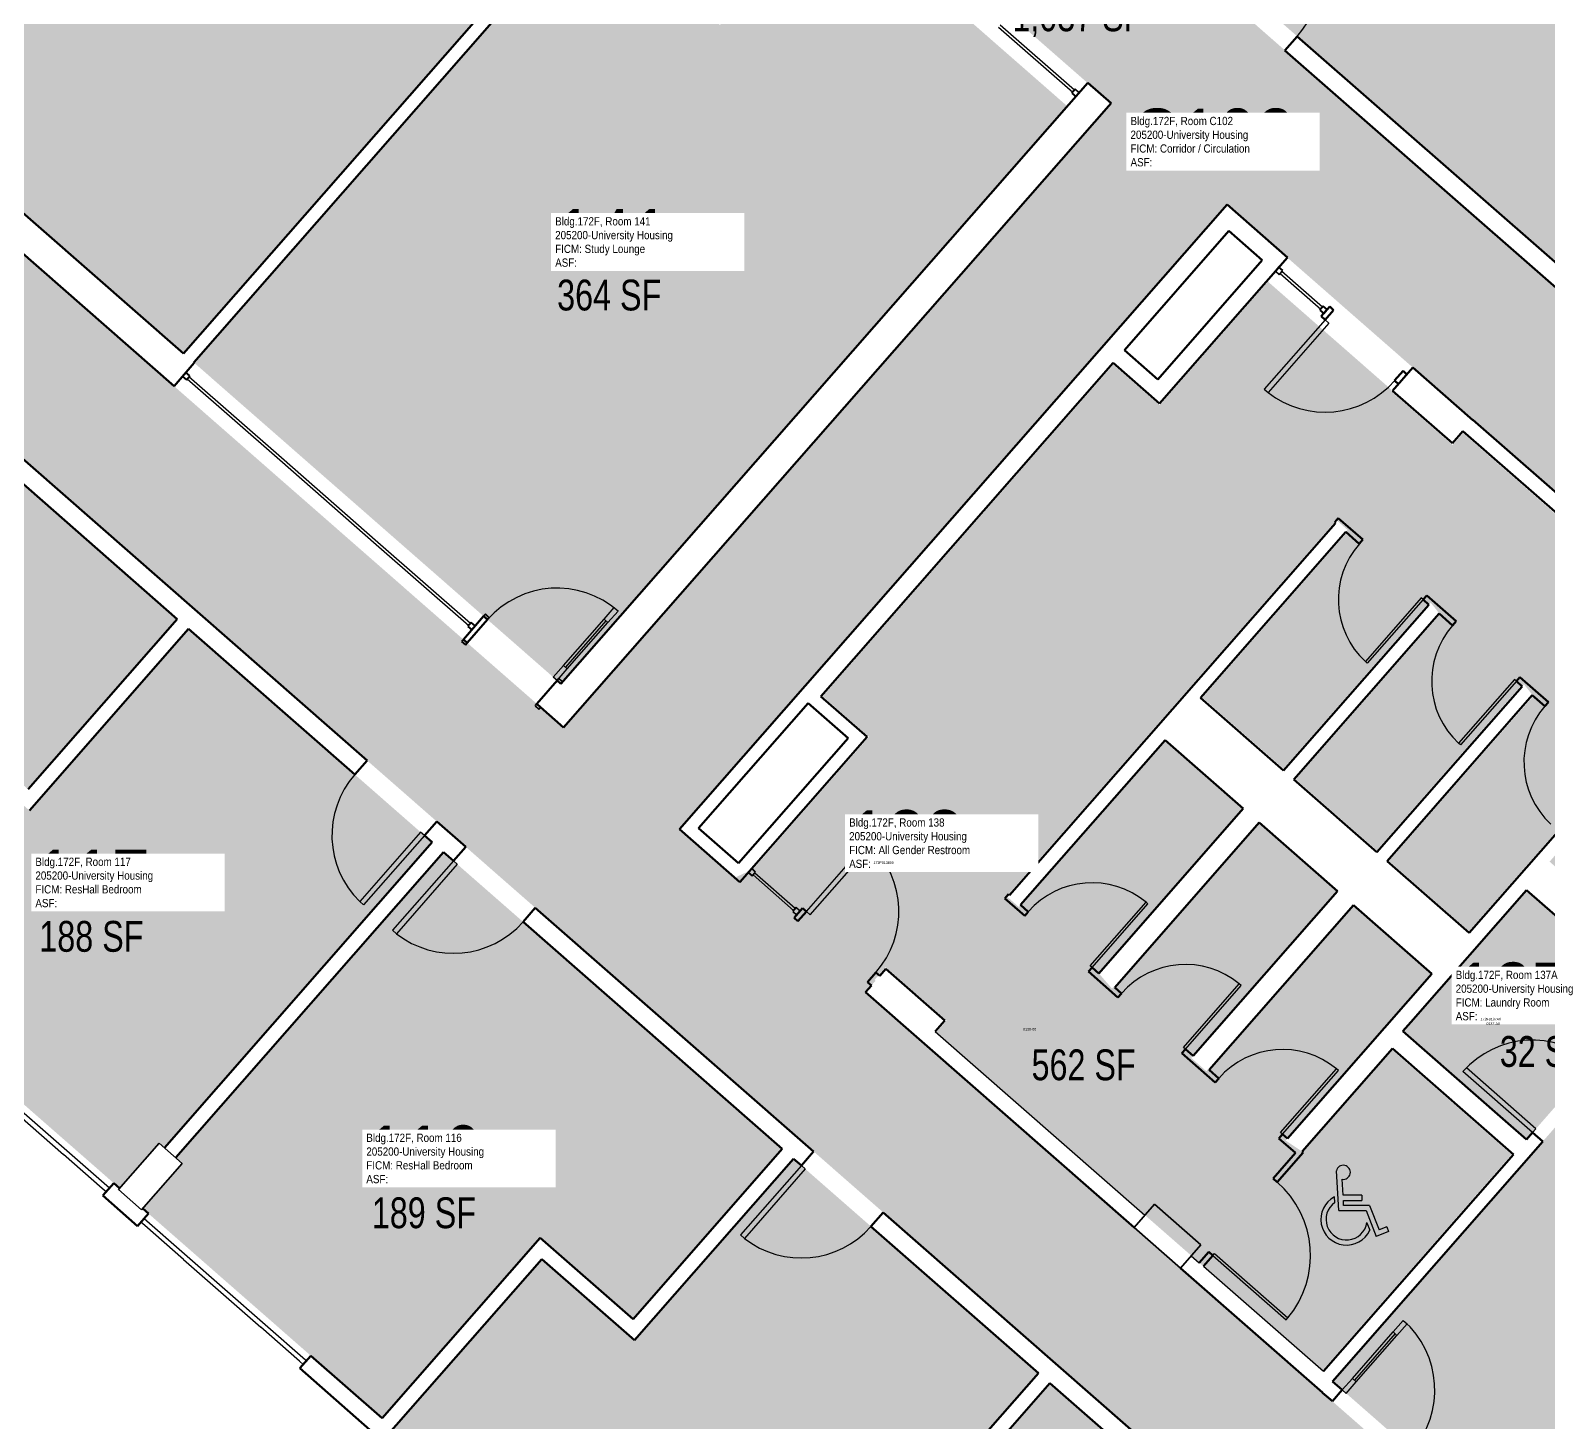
# Model space of a CAD drawing. Header units: inches. Extents: x 69234257 to 69236626, y 27656183 to 27658523.
# Drawn here: x 69234578 to 69235169, y 27657457 to 27657999 of the extents above; entities that cross this region are included whole.
import ezdxf
from ezdxf.enums import TextEntityAlignment as Align

# ---------------------------------------------------------------- set-up
doc = ezdxf.new("R2010")
doc.units = ezdxf.units.IN
doc.header["$LTSCALE"] = 100
doc.header["$MEASUREMENT"] = 0
doc.layers.get('0').update_dxf_attribs({"linetype": 'CONTINUOUS'})
for name, color, linetype in [('A-COLS', 5, 'CONTINUOUS'), ('A-DOOR', 2, 'CONTINUOUS'), ('A-GLAZ', 1, 'CONTINUOUS'), ('A-IDEN-ICON', 4, 'CONTINUOUS'), ('A-IDEN-RNUM', 7, 'CONTINUOUS'), ('A-IDEN-SNUM', 4, 'CONTINUOUS'), ('A-IDEN-VNUM', 4, 'CONTINUOUS'), ('A-WALL', 5, 'CONTINUOUS'), ('AREA-TEXT', 3, 'CONTINUOUS'), ('Rooms-Category-Color', 7, 'CONTINUOUS'), ('Rooms-College-Color', 7, 'CONTINUOUS'), ('Rooms-Department-Color', 7, 'CONTINUOUS'), ('Rooms-Division-Color', 7, 'CONTINUOUS'), ('Rooms-Information', 7, 'CONTINUOUS')]:
    doc.layers.add(name, color=color, linetype=linetype)
doc.styles.add('CP_AREA', font='arial.ttf', dxfattribs={"height": 15})
doc.styles.add('CP_ROOMSNUMBER', font='arial.ttf', dxfattribs={"height": 1})
doc.styles.add('CP_ROOMVNUMBER', font='arial.ttf', dxfattribs={"width": 0.85, "height": 0.075})

# ---------------------------------------------------------------- blocks, each defined once
blk = doc.blocks.new('CPHC')
for p, q in [((5.49, 8), (5.01, 15.77)), ((6.31, 11), (6.12, 14.1)), ((4.7, 9.57), (4.63, 10.7)), ((10, 11), (6.31, 11)), ((6.37, 10), (10, 10)), ((6.43, 9), (6.37, 10)), ((11.48, 9), (6.43, 9)), ((10, 11), (10, 10)), ((11.48, 9), (13.31, 4.28)), ((5.49, 8), (10.79, 8)), ((10.79, 8), (12.74, 2.99)), ((10.95, 5.66), (11.53, 4.17)), ((15.18, 3.93), (12.74, 2.99)), ((14.82, 4.87), (13.31, 4.28)), ((14.82, 4.87), (15.18, 3.93))]:
    blk.add_line(p, q)
for centre, radius, start, end in [((6.35, 15.46), 1.38, 260.2584, 166.6451), ((7, 6.3), 5, 118.3454, 334.8586), ((7, 6.3), 4, 125.1719, 350.8537)]:
    blk.add_arc(centre, radius, start, end)

msp = doc.modelspace()

# ---------------------------------------------------------------- hatches: boundary and pattern name
at = {"layer": 'Rooms-Category-Color', "true_color": 0x728ef3}
for points in [[(69234415.32, 27658063.14), (69234474.97, 27658010.88), (69234477.25, 27658013.54), (69234479.16, 27658011.86), (69234637.45, 27657873.19), (69234638.09, 27657873.92), (69234638.89, 27657874.84), (69234793.21, 27658051), (69234793.21, 27658051), (69234834.48, 27658098.1), (69234676.18, 27658236.77), (69234674.3, 27658238.42), (69234676.61, 27658241.05), (69234616.96, 27658293.31)], [(69235255.26, 27658076.38), (69235162.27, 27658157.84), (69235146.86, 27658140.26), (69235144.61, 27658142.24), (69235040.41, 27658023.3), (69235172.04, 27657907.98), (69235229.68, 27657973.77), (69235193.29, 27658005.64)], [(69234784.26, 27657744.59), (69234981.29, 27657969.5), (69234889.15, 27658050.22), (69234846.15, 27658001.13), (69234795.43, 27658045.56), (69234641.65, 27657870.03), (69234641.4, 27657869.73)], [(69234479.26, 27657664.97), (69234540.79, 27657735.21), (69234576.9, 27657703.58), (69234634.95, 27657769.85), (69234503.13, 27657885.33), (69234398.95, 27657766.41), (69234401.49, 27657764.18), (69234386.09, 27657746.6)], [(69234541.34, 27657726.92), (69234483.68, 27657661.1), (69234612.5, 27657548.26), (69234627.9, 27657565.84), (69234629.97, 27657564.03), (69234734.15, 27657682.95), (69234639.37, 27657765.98), (69234577.45, 27657695.29)], [(69234714.7, 27657458.72), (69234776.23, 27657528.96), (69234812.33, 27657497.33), (69234870.39, 27657563.6), (69234738.57, 27657679.08), (69234634.39, 27657560.16), (69234636.93, 27657557.93), (69234621.52, 27657540.35)], [(69235160.01, 27657567.24), (69235208.11, 27657622.16), (69235159.96, 27657664.34), (69235111.85, 27657609.42)], [(69235084.48, 27657473.06), (69235172.71, 27657395.77), (69235190.51, 27657416.08), (69235190.88, 27657416.43), (69235192.32, 27657418.07), (69235321.83, 27657565.82), (69235233.52, 27657643.19), (69235212.02, 27657618.65), (69235164, 27657563.83)], [(69234719.16, 27657454.9), (69234716.98, 27657452.41), (69234705.28, 27657439.06), (69234702.55, 27657441.44), (69234688.72, 27657425.65), (69234691.44, 27657423.26), (69234687.49, 27657418.75), (69234818.37, 27657304.09), (69234849.59, 27657339.72), (69234847.52, 27657341.54), (69234863.33, 27657359.59), (69234865.87, 27657357.37), (69234970.06, 27657476.29), (69234874.81, 27657559.73), (69234812.88, 27657489.04), (69234776.78, 27657520.67)], [(69234974.48, 27657472.42), (69234870.29, 27657353.49), (69234872.36, 27657351.68), (69234856.96, 27657334.1), (69234968.19, 27657236.66), (69235087.78, 27657373.17)]]:
    msp.add_hatch(color=171, dxfattribs=at).paths.add_polyline_path(points)
at = {"layer": 'Rooms-Category-Color', "true_color": 0xadadad}
for points in [[(69235467.47, 27657559.71), (69235507.04, 27657604.87), (69235502.7, 27657608.68), (69235386.58, 27657710.4), (69235268.86, 27657813.53), (69235169.48, 27657900.59), (69235033.42, 27658019.78), (69234801.43, 27658223.01), (69234800.63, 27658223.71), (69234798.18, 27658225.85), (69234752.19, 27658266.14), (69234752.19, 27658266.14), (69234744.7, 27658272.7), (69234723.75, 27658291.06), (69234723.32, 27658290.58), (69234684.09, 27658245.8), (69234846.33, 27658103.67), (69234798.89, 27658049.51), (69234845.66, 27658008.54), (69234893.11, 27658062.7), (69234989.2, 27657978.53), (69234989.28, 27657978.62), (69234998.31, 27657970.72), (69234994.27, 27657966.11), (69234789.33, 27657732.17), (69234785.29, 27657727.56), (69234776.27, 27657735.47), (69234776.35, 27657735.56), (69234636.05, 27657858.47), (69234633.7, 27657860.53), (69234633.7, 27657860.53), (69234631.52, 27657862.44), (69234471.25, 27658002.84), (69234431.63, 27657957.61), (69234458.36, 27657934.2), (69234458.36, 27657934.19), (69234505.7, 27657892.72), (69234641.94, 27657773.37), (69234741.14, 27657686.47), (69234877.38, 27657567.12), (69234977.04, 27657479.81), (69235094.76, 27657376.68), (69235214.7, 27657271.62), (69235240.22, 27657300.75), (69235254.11, 27657316.61), (69235246.55, 27657323.24), (69235202.22, 27657362.07), (69235202.18, 27657362.11), (69235200.21, 27657363.85), (69235170.81, 27657389.63), (69235168.84, 27657391.36), (69235168.79, 27657391.4), (69235080.66, 27657468.6), (69235078.64, 27657470.37), (69235078.66, 27657470.4), (69234925.71, 27657604.47), (69234925.71, 27657604.47), (69234902.77, 27657624.57), (69234906.72, 27657629.07), (69234902, 27657633.21), (69234862.54, 27657667.77), (69234857.82, 27657671.91), (69234851.92, 27657669.15), (69234830.43, 27657688), (69234878.19, 27657742.52), (69234879.92, 27657744.5), (69234993.7, 27657874.38), (69234995.89, 27657876.87), (69235043.45, 27657931.17), (69235064.44, 27657912.78), (69235067.65, 27657909.9), (69235071.62, 27657906.43), (69235115.37, 27657868.1), (69235139.11, 27657847.3), (69235139.14, 27657847.34), (69235292.87, 27657712.67), (69235293.78, 27657711.88), (69235459.68, 27657566.53)], [(69235121.64, 27657775.76), (69235122.02, 27657775.43), (69235122.72, 27657776.23), (69235126.34, 27657771.65), (69235070.12, 27657707.47), (69235101.71, 27657679.8), (69235157.93, 27657743.97), (69235158.31, 27657743.64), (69235159.01, 27657744.44), (69235162.63, 27657739.85), (69235106.41, 27657675.68), (69235137.63, 27657648.33), (69235193.85, 27657712.5), (69235198.17, 27657708.72), (69235168.97, 27657675.39), (69235217.13, 27657633.2), (69235285.2, 27657710.91), (69235234.27, 27657755.53), (69235230.57, 27657751.31), (69235212.52, 27657767.13), (69235216.22, 27657771.35), (69235135.32, 27657842.22), (69235131.24, 27657837.57), (69235107.18, 27657858.66), (69235107.51, 27657859.03), (69235059.37, 27657901.21), (69235017.23, 27657853.11), (69234999.2, 27657868.89), (69234886.08, 27657739.77), (69234904.11, 27657723.98), (69234858.2, 27657671.58), (69234906.34, 27657629.4), (69234910.64, 27657634.31), (69234934.32, 27657613.55), (69234930.29, 27657608.94), (69235080.55, 27657477.3), (69235154.19, 27657561.36), (69235107.55, 27657602.23), (69235072.75, 27657562.51), (69235066.22, 27657566.82), (69235066.92, 27657567.61), (69235096.77, 27657601.7), (69235123.13, 27657631.78), (69235092.67, 27657658.47), (69235036.45, 27657594.3), (69235036.08, 27657594.63), (69235035.38, 27657593.83), (69235029.55, 27657598.94), (69235086.46, 27657663.91), (69235056, 27657690.6), (69234999.78, 27657626.43), (69234999.41, 27657626.76), (69234998.71, 27657625.96), (69234993.58, 27657631.86), (69235049.79, 27657696.03), (69235019.33, 27657722.72), (69234962.41, 27657657.75), (69234957.72, 27657661.87), (69234982.14, 27657689.74), (69235061.63, 27657780.48), (69235061.62, 27657780.48), (69235086.04, 27657808.36), (69235090.37, 27657804.57), (69235089.67, 27657803.77), (69235090.04, 27657803.44), (69235033.83, 27657739.27), (69235065.42, 27657711.59)]]:
    msp.add_hatch(color=253, dxfattribs=at).paths.add_polyline_path(points)
at = {"layer": 'Rooms-College-Color', "true_color": 0xadadad}
for points in [[(69234415.32, 27658063.14), (69234474.97, 27658010.88), (69234477.25, 27658013.54), (69234479.16, 27658011.86), (69234637.45, 27657873.19), (69234638.09, 27657873.92), (69234638.89, 27657874.84), (69234793.21, 27658051), (69234793.21, 27658051), (69234834.48, 27658098.1), (69234676.18, 27658236.77), (69234674.3, 27658238.42), (69234676.61, 27658241.05), (69234616.96, 27658293.31)], [(69235467.47, 27657559.71), (69235507.04, 27657604.87), (69235502.7, 27657608.68), (69235386.58, 27657710.4), (69235268.86, 27657813.53), (69235169.48, 27657900.59), (69235033.42, 27658019.78), (69234801.43, 27658223.01), (69234800.63, 27658223.71), (69234798.18, 27658225.85), (69234752.19, 27658266.14), (69234752.19, 27658266.14), (69234744.7, 27658272.7), (69234723.75, 27658291.06), (69234723.32, 27658290.58), (69234684.09, 27658245.8), (69234846.33, 27658103.67), (69234798.89, 27658049.51), (69234845.66, 27658008.54), (69234893.11, 27658062.7), (69234989.2, 27657978.53), (69234989.28, 27657978.62), (69234998.31, 27657970.72), (69234994.27, 27657966.11), (69234789.33, 27657732.17), (69234785.29, 27657727.56), (69234776.27, 27657735.47), (69234776.35, 27657735.56), (69234636.05, 27657858.47), (69234633.7, 27657860.53), (69234633.7, 27657860.53), (69234631.52, 27657862.44), (69234471.25, 27658002.84), (69234431.63, 27657957.61), (69234458.36, 27657934.2), (69234458.36, 27657934.19), (69234505.7, 27657892.72), (69234641.94, 27657773.37), (69234741.14, 27657686.47), (69234877.38, 27657567.12), (69234977.04, 27657479.81), (69235094.76, 27657376.68), (69235214.7, 27657271.62), (69235240.22, 27657300.75), (69235254.11, 27657316.61), (69235246.55, 27657323.24), (69235202.22, 27657362.07), (69235202.18, 27657362.11), (69235200.21, 27657363.85), (69235170.81, 27657389.63), (69235168.84, 27657391.36), (69235168.79, 27657391.4), (69235080.66, 27657468.6), (69235078.64, 27657470.37), (69235078.66, 27657470.4), (69234925.71, 27657604.47), (69234925.71, 27657604.47), (69234902.77, 27657624.57), (69234906.72, 27657629.07), (69234902, 27657633.21), (69234862.54, 27657667.77), (69234857.82, 27657671.91), (69234851.92, 27657669.15), (69234830.43, 27657688), (69234878.19, 27657742.52), (69234879.92, 27657744.5), (69234993.7, 27657874.38), (69234995.89, 27657876.87), (69235043.45, 27657931.17), (69235064.44, 27657912.78), (69235067.65, 27657909.9), (69235071.62, 27657906.43), (69235115.37, 27657868.1), (69235139.11, 27657847.3), (69235139.14, 27657847.34), (69235292.87, 27657712.67), (69235293.78, 27657711.88), (69235459.68, 27657566.53)], [(69235255.26, 27658076.38), (69235162.27, 27658157.84), (69235146.86, 27658140.26), (69235144.61, 27658142.24), (69235040.41, 27658023.3), (69235172.04, 27657907.98), (69235229.68, 27657973.77), (69235193.29, 27658005.64)], [(69234784.26, 27657744.59), (69234981.29, 27657969.5), (69234889.15, 27658050.22), (69234846.15, 27658001.13), (69234795.43, 27658045.56), (69234641.65, 27657870.03), (69234641.4, 27657869.73)], [(69235121.64, 27657775.76), (69235122.02, 27657775.43), (69235122.72, 27657776.23), (69235126.34, 27657771.65), (69235070.12, 27657707.47), (69235101.71, 27657679.8), (69235157.93, 27657743.97), (69235158.31, 27657743.64), (69235159.01, 27657744.44), (69235162.63, 27657739.85), (69235106.41, 27657675.68), (69235137.63, 27657648.33), (69235193.85, 27657712.5), (69235198.17, 27657708.72), (69235168.97, 27657675.39), (69235217.13, 27657633.2), (69235285.2, 27657710.91), (69235234.27, 27657755.53), (69235230.57, 27657751.31), (69235212.52, 27657767.13), (69235216.22, 27657771.35), (69235135.32, 27657842.22), (69235131.24, 27657837.57), (69235107.18, 27657858.66), (69235107.51, 27657859.03), (69235059.37, 27657901.21), (69235017.23, 27657853.11), (69234999.2, 27657868.89), (69234886.08, 27657739.77), (69234904.11, 27657723.98), (69234858.2, 27657671.58), (69234906.34, 27657629.4), (69234910.64, 27657634.31), (69234934.32, 27657613.55), (69234930.29, 27657608.94), (69235080.55, 27657477.3), (69235154.19, 27657561.36), (69235107.55, 27657602.23), (69235072.75, 27657562.51), (69235066.22, 27657566.82), (69235066.92, 27657567.61), (69235096.77, 27657601.7), (69235123.13, 27657631.78), (69235092.67, 27657658.47), (69235036.45, 27657594.3), (69235036.08, 27657594.63), (69235035.38, 27657593.83), (69235029.55, 27657598.94), (69235086.46, 27657663.91), (69235056, 27657690.6), (69234999.78, 27657626.43), (69234999.41, 27657626.76), (69234998.71, 27657625.96), (69234993.58, 27657631.86), (69235049.79, 27657696.03), (69235019.33, 27657722.72), (69234962.41, 27657657.75), (69234957.72, 27657661.87), (69234982.14, 27657689.74), (69235061.63, 27657780.48), (69235061.62, 27657780.48), (69235086.04, 27657808.36), (69235090.37, 27657804.57), (69235089.67, 27657803.77), (69235090.04, 27657803.44), (69235033.83, 27657739.27), (69235065.42, 27657711.59)], [(69234479.26, 27657664.97), (69234540.79, 27657735.21), (69234576.9, 27657703.58), (69234634.95, 27657769.85), (69234503.13, 27657885.33), (69234398.95, 27657766.41), (69234401.49, 27657764.18), (69234386.09, 27657746.6)], [(69234541.34, 27657726.92), (69234483.68, 27657661.1), (69234612.5, 27657548.26), (69234627.9, 27657565.84), (69234629.97, 27657564.03), (69234734.15, 27657682.95), (69234639.37, 27657765.98), (69234577.45, 27657695.29)], [(69234714.7, 27657458.72), (69234776.23, 27657528.96), (69234812.33, 27657497.33), (69234870.39, 27657563.6), (69234738.57, 27657679.08), (69234634.39, 27657560.16), (69234636.93, 27657557.93), (69234621.52, 27657540.35)], [(69235160.01, 27657567.24), (69235208.11, 27657622.16), (69235159.96, 27657664.34), (69235111.85, 27657609.42)], [(69235084.48, 27657473.06), (69235172.71, 27657395.77), (69235190.51, 27657416.08), (69235190.88, 27657416.43), (69235192.32, 27657418.07), (69235321.83, 27657565.82), (69235233.52, 27657643.19), (69235212.02, 27657618.65), (69235164, 27657563.83)], [(69234719.16, 27657454.9), (69234716.98, 27657452.41), (69234705.28, 27657439.06), (69234702.55, 27657441.44), (69234688.72, 27657425.65), (69234691.44, 27657423.26), (69234687.49, 27657418.75), (69234818.37, 27657304.09), (69234849.59, 27657339.72), (69234847.52, 27657341.54), (69234863.33, 27657359.59), (69234865.87, 27657357.37), (69234970.06, 27657476.29), (69234874.81, 27657559.73), (69234812.88, 27657489.04), (69234776.78, 27657520.67)], [(69234974.48, 27657472.42), (69234870.29, 27657353.49), (69234872.36, 27657351.68), (69234856.96, 27657334.1), (69234968.19, 27657236.66), (69235087.78, 27657373.17)]]:
    msp.add_hatch(color=253, dxfattribs=at).paths.add_polyline_path(points)
at = {"layer": 'Rooms-Department-Color', "true_color": 0x604aed}
for points in [[(69234415.32, 27658063.14), (69234474.97, 27658010.88), (69234477.25, 27658013.54), (69234479.16, 27658011.86), (69234637.45, 27657873.19), (69234638.09, 27657873.92), (69234638.89, 27657874.84), (69234793.21, 27658051), (69234793.21, 27658051), (69234834.48, 27658098.1), (69234676.18, 27658236.77), (69234674.3, 27658238.42), (69234676.61, 27658241.05), (69234616.96, 27658293.31)], [(69235255.26, 27658076.38), (69235162.27, 27658157.84), (69235146.86, 27658140.26), (69235144.61, 27658142.24), (69235040.41, 27658023.3), (69235172.04, 27657907.98), (69235229.68, 27657973.77), (69235193.29, 27658005.64)], [(69234784.26, 27657744.59), (69234981.29, 27657969.5), (69234889.15, 27658050.22), (69234846.15, 27658001.13), (69234795.43, 27658045.56), (69234641.65, 27657870.03), (69234641.4, 27657869.73)], [(69234479.26, 27657664.97), (69234540.79, 27657735.21), (69234576.9, 27657703.58), (69234634.95, 27657769.85), (69234503.13, 27657885.33), (69234398.95, 27657766.41), (69234401.49, 27657764.18), (69234386.09, 27657746.6)], [(69234541.34, 27657726.92), (69234483.68, 27657661.1), (69234612.5, 27657548.26), (69234627.9, 27657565.84), (69234629.97, 27657564.03), (69234734.15, 27657682.95), (69234639.37, 27657765.98), (69234577.45, 27657695.29)], [(69234714.7, 27657458.72), (69234776.23, 27657528.96), (69234812.33, 27657497.33), (69234870.39, 27657563.6), (69234738.57, 27657679.08), (69234634.39, 27657560.16), (69234636.93, 27657557.93), (69234621.52, 27657540.35)], [(69235160.01, 27657567.24), (69235208.11, 27657622.16), (69235159.96, 27657664.34), (69235111.85, 27657609.42)], [(69235084.48, 27657473.06), (69235172.71, 27657395.77), (69235190.51, 27657416.08), (69235190.88, 27657416.43), (69235192.32, 27657418.07), (69235321.83, 27657565.82), (69235233.52, 27657643.19), (69235212.02, 27657618.65), (69235164, 27657563.83)], [(69234719.16, 27657454.9), (69234716.98, 27657452.41), (69234705.28, 27657439.06), (69234702.55, 27657441.44), (69234688.72, 27657425.65), (69234691.44, 27657423.26), (69234687.49, 27657418.75), (69234818.37, 27657304.09), (69234849.59, 27657339.72), (69234847.52, 27657341.54), (69234863.33, 27657359.59), (69234865.87, 27657357.37), (69234970.06, 27657476.29), (69234874.81, 27657559.73), (69234812.88, 27657489.04), (69234776.78, 27657520.67)], [(69234974.48, 27657472.42), (69234870.29, 27657353.49), (69234872.36, 27657351.68), (69234856.96, 27657334.1), (69234968.19, 27657236.66), (69235087.78, 27657373.17)]]:
    msp.add_hatch(color=173, dxfattribs=at).paths.add_polyline_path(points)
at = {"layer": 'Rooms-Department-Color', "true_color": 0xacacac}
for points in [[(69235467.47, 27657559.71), (69235507.04, 27657604.87), (69235502.7, 27657608.68), (69235386.58, 27657710.4), (69235268.86, 27657813.53), (69235169.48, 27657900.59), (69235033.42, 27658019.78), (69234801.43, 27658223.01), (69234800.63, 27658223.71), (69234798.18, 27658225.85), (69234752.19, 27658266.14), (69234752.19, 27658266.14), (69234744.7, 27658272.7), (69234723.75, 27658291.06), (69234723.32, 27658290.58), (69234684.09, 27658245.8), (69234846.33, 27658103.67), (69234798.89, 27658049.51), (69234845.66, 27658008.54), (69234893.11, 27658062.7), (69234989.2, 27657978.53), (69234989.28, 27657978.62), (69234998.31, 27657970.72), (69234994.27, 27657966.11), (69234789.33, 27657732.17), (69234785.29, 27657727.56), (69234776.27, 27657735.47), (69234776.35, 27657735.56), (69234636.05, 27657858.47), (69234633.7, 27657860.53), (69234633.7, 27657860.53), (69234631.52, 27657862.44), (69234471.25, 27658002.84), (69234431.63, 27657957.61), (69234458.36, 27657934.2), (69234458.36, 27657934.19), (69234505.7, 27657892.72), (69234641.94, 27657773.37), (69234741.14, 27657686.47), (69234877.38, 27657567.12), (69234977.04, 27657479.81), (69235094.76, 27657376.68), (69235214.7, 27657271.62), (69235240.22, 27657300.75), (69235254.11, 27657316.61), (69235246.55, 27657323.24), (69235202.22, 27657362.07), (69235202.18, 27657362.11), (69235200.21, 27657363.85), (69235170.81, 27657389.63), (69235168.84, 27657391.36), (69235168.79, 27657391.4), (69235080.66, 27657468.6), (69235078.64, 27657470.37), (69235078.66, 27657470.4), (69234925.71, 27657604.47), (69234925.71, 27657604.47), (69234902.77, 27657624.57), (69234906.72, 27657629.07), (69234902, 27657633.21), (69234862.54, 27657667.77), (69234857.82, 27657671.91), (69234851.92, 27657669.15), (69234830.43, 27657688), (69234878.19, 27657742.52), (69234879.92, 27657744.5), (69234993.7, 27657874.38), (69234995.89, 27657876.87), (69235043.45, 27657931.17), (69235064.44, 27657912.78), (69235067.65, 27657909.9), (69235071.62, 27657906.43), (69235115.37, 27657868.1), (69235139.11, 27657847.3), (69235139.14, 27657847.34), (69235292.87, 27657712.67), (69235293.78, 27657711.88), (69235459.68, 27657566.53)], [(69235121.64, 27657775.76), (69235122.02, 27657775.43), (69235122.72, 27657776.23), (69235126.34, 27657771.65), (69235070.12, 27657707.47), (69235101.71, 27657679.8), (69235157.93, 27657743.97), (69235158.31, 27657743.64), (69235159.01, 27657744.44), (69235162.63, 27657739.85), (69235106.41, 27657675.68), (69235137.63, 27657648.33), (69235193.85, 27657712.5), (69235198.17, 27657708.72), (69235168.97, 27657675.39), (69235217.13, 27657633.2), (69235285.2, 27657710.91), (69235234.27, 27657755.53), (69235230.57, 27657751.31), (69235212.52, 27657767.13), (69235216.22, 27657771.35), (69235135.32, 27657842.22), (69235131.24, 27657837.57), (69235107.18, 27657858.66), (69235107.51, 27657859.03), (69235059.37, 27657901.21), (69235017.23, 27657853.11), (69234999.2, 27657868.89), (69234886.08, 27657739.77), (69234904.11, 27657723.98), (69234858.2, 27657671.58), (69234906.34, 27657629.4), (69234910.64, 27657634.31), (69234934.32, 27657613.55), (69234930.29, 27657608.94), (69235080.55, 27657477.3), (69235154.19, 27657561.36), (69235107.55, 27657602.23), (69235072.75, 27657562.51), (69235066.22, 27657566.82), (69235066.92, 27657567.61), (69235096.77, 27657601.7), (69235123.13, 27657631.78), (69235092.67, 27657658.47), (69235036.45, 27657594.3), (69235036.08, 27657594.63), (69235035.38, 27657593.83), (69235029.55, 27657598.94), (69235086.46, 27657663.91), (69235056, 27657690.6), (69234999.78, 27657626.43), (69234999.41, 27657626.76), (69234998.71, 27657625.96), (69234993.58, 27657631.86), (69235049.79, 27657696.03), (69235019.33, 27657722.72), (69234962.41, 27657657.75), (69234957.72, 27657661.87), (69234982.14, 27657689.74), (69235061.63, 27657780.48), (69235061.62, 27657780.48), (69235086.04, 27657808.36), (69235090.37, 27657804.57), (69235089.67, 27657803.77), (69235090.04, 27657803.44), (69235033.83, 27657739.27), (69235065.42, 27657711.59)]]:
    msp.add_hatch(color=253, dxfattribs=at).paths.add_polyline_path(points)
at = {"layer": 'Rooms-Division-Color', "true_color": 0x604aed}
for points in [[(69234415.32, 27658063.14), (69234474.97, 27658010.88), (69234477.25, 27658013.54), (69234479.16, 27658011.86), (69234637.45, 27657873.19), (69234638.09, 27657873.92), (69234638.89, 27657874.84), (69234793.21, 27658051), (69234793.21, 27658051), (69234834.48, 27658098.1), (69234676.18, 27658236.77), (69234674.3, 27658238.42), (69234676.61, 27658241.05), (69234616.96, 27658293.31)], [(69235255.26, 27658076.38), (69235162.27, 27658157.84), (69235146.86, 27658140.26), (69235144.61, 27658142.24), (69235040.41, 27658023.3), (69235172.04, 27657907.98), (69235229.68, 27657973.77), (69235193.29, 27658005.64)], [(69234784.26, 27657744.59), (69234981.29, 27657969.5), (69234889.15, 27658050.22), (69234846.15, 27658001.13), (69234795.43, 27658045.56), (69234641.65, 27657870.03), (69234641.4, 27657869.73)], [(69234479.26, 27657664.97), (69234540.79, 27657735.21), (69234576.9, 27657703.58), (69234634.95, 27657769.85), (69234503.13, 27657885.33), (69234398.95, 27657766.41), (69234401.49, 27657764.18), (69234386.09, 27657746.6)], [(69234541.34, 27657726.92), (69234483.68, 27657661.1), (69234612.5, 27657548.26), (69234627.9, 27657565.84), (69234629.97, 27657564.03), (69234734.15, 27657682.95), (69234639.37, 27657765.98), (69234577.45, 27657695.29)], [(69234714.7, 27657458.72), (69234776.23, 27657528.96), (69234812.33, 27657497.33), (69234870.39, 27657563.6), (69234738.57, 27657679.08), (69234634.39, 27657560.16), (69234636.93, 27657557.93), (69234621.52, 27657540.35)], [(69235160.01, 27657567.24), (69235208.11, 27657622.16), (69235159.96, 27657664.34), (69235111.85, 27657609.42)], [(69235084.48, 27657473.06), (69235172.71, 27657395.77), (69235190.51, 27657416.08), (69235190.88, 27657416.43), (69235192.32, 27657418.07), (69235321.83, 27657565.82), (69235233.52, 27657643.19), (69235212.02, 27657618.65), (69235164, 27657563.83)], [(69234719.16, 27657454.9), (69234716.98, 27657452.41), (69234705.28, 27657439.06), (69234702.55, 27657441.44), (69234688.72, 27657425.65), (69234691.44, 27657423.26), (69234687.49, 27657418.75), (69234818.37, 27657304.09), (69234849.59, 27657339.72), (69234847.52, 27657341.54), (69234863.33, 27657359.59), (69234865.87, 27657357.37), (69234970.06, 27657476.29), (69234874.81, 27657559.73), (69234812.88, 27657489.04), (69234776.78, 27657520.67)], [(69234974.48, 27657472.42), (69234870.29, 27657353.49), (69234872.36, 27657351.68), (69234856.96, 27657334.1), (69234968.19, 27657236.66), (69235087.78, 27657373.17)]]:
    msp.add_hatch(color=173, dxfattribs=at).paths.add_polyline_path(points)
at = {"layer": 'Rooms-Division-Color', "true_color": 0xadadad}
for points in [[(69235467.47, 27657559.71), (69235507.04, 27657604.87), (69235502.7, 27657608.68), (69235386.58, 27657710.4), (69235268.86, 27657813.53), (69235169.48, 27657900.59), (69235033.42, 27658019.78), (69234801.43, 27658223.01), (69234800.63, 27658223.71), (69234798.18, 27658225.85), (69234752.19, 27658266.14), (69234752.19, 27658266.14), (69234744.7, 27658272.7), (69234723.75, 27658291.06), (69234723.32, 27658290.58), (69234684.09, 27658245.8), (69234846.33, 27658103.67), (69234798.89, 27658049.51), (69234845.66, 27658008.54), (69234893.11, 27658062.7), (69234989.2, 27657978.53), (69234989.28, 27657978.62), (69234998.31, 27657970.72), (69234994.27, 27657966.11), (69234789.33, 27657732.17), (69234785.29, 27657727.56), (69234776.27, 27657735.47), (69234776.35, 27657735.56), (69234636.05, 27657858.47), (69234633.7, 27657860.53), (69234633.7, 27657860.53), (69234631.52, 27657862.44), (69234471.25, 27658002.84), (69234431.63, 27657957.61), (69234458.36, 27657934.2), (69234458.36, 27657934.19), (69234505.7, 27657892.72), (69234641.94, 27657773.37), (69234741.14, 27657686.47), (69234877.38, 27657567.12), (69234977.04, 27657479.81), (69235094.76, 27657376.68), (69235214.7, 27657271.62), (69235240.22, 27657300.75), (69235254.11, 27657316.61), (69235246.55, 27657323.24), (69235202.22, 27657362.07), (69235202.18, 27657362.11), (69235200.21, 27657363.85), (69235170.81, 27657389.63), (69235168.84, 27657391.36), (69235168.79, 27657391.4), (69235080.66, 27657468.6), (69235078.64, 27657470.37), (69235078.66, 27657470.4), (69234925.71, 27657604.47), (69234925.71, 27657604.47), (69234902.77, 27657624.57), (69234906.72, 27657629.07), (69234902, 27657633.21), (69234862.54, 27657667.77), (69234857.82, 27657671.91), (69234851.92, 27657669.15), (69234830.43, 27657688), (69234878.19, 27657742.52), (69234879.92, 27657744.5), (69234993.7, 27657874.38), (69234995.89, 27657876.87), (69235043.45, 27657931.17), (69235064.44, 27657912.78), (69235067.65, 27657909.9), (69235071.62, 27657906.43), (69235115.37, 27657868.1), (69235139.11, 27657847.3), (69235139.14, 27657847.34), (69235292.87, 27657712.67), (69235293.78, 27657711.88), (69235459.68, 27657566.53)], [(69235121.64, 27657775.76), (69235122.02, 27657775.43), (69235122.72, 27657776.23), (69235126.34, 27657771.65), (69235070.12, 27657707.47), (69235101.71, 27657679.8), (69235157.93, 27657743.97), (69235158.31, 27657743.64), (69235159.01, 27657744.44), (69235162.63, 27657739.85), (69235106.41, 27657675.68), (69235137.63, 27657648.33), (69235193.85, 27657712.5), (69235198.17, 27657708.72), (69235168.97, 27657675.39), (69235217.13, 27657633.2), (69235285.2, 27657710.91), (69235234.27, 27657755.53), (69235230.57, 27657751.31), (69235212.52, 27657767.13), (69235216.22, 27657771.35), (69235135.32, 27657842.22), (69235131.24, 27657837.57), (69235107.18, 27657858.66), (69235107.51, 27657859.03), (69235059.37, 27657901.21), (69235017.23, 27657853.11), (69234999.2, 27657868.89), (69234886.08, 27657739.77), (69234904.11, 27657723.98), (69234858.2, 27657671.58), (69234906.34, 27657629.4), (69234910.64, 27657634.31), (69234934.32, 27657613.55), (69234930.29, 27657608.94), (69235080.55, 27657477.3), (69235154.19, 27657561.36), (69235107.55, 27657602.23), (69235072.75, 27657562.51), (69235066.22, 27657566.82), (69235066.92, 27657567.61), (69235096.77, 27657601.7), (69235123.13, 27657631.78), (69235092.67, 27657658.47), (69235036.45, 27657594.3), (69235036.08, 27657594.63), (69235035.38, 27657593.83), (69235029.55, 27657598.94), (69235086.46, 27657663.91), (69235056, 27657690.6), (69234999.78, 27657626.43), (69234999.41, 27657626.76), (69234998.71, 27657625.96), (69234993.58, 27657631.86), (69235049.79, 27657696.03), (69235019.33, 27657722.72), (69234962.41, 27657657.75), (69234957.72, 27657661.87), (69234982.14, 27657689.74), (69235061.63, 27657780.48), (69235061.62, 27657780.48), (69235086.04, 27657808.36), (69235090.37, 27657804.57), (69235089.67, 27657803.77), (69235090.04, 27657803.44), (69235033.83, 27657739.27), (69235065.42, 27657711.59)]]:
    msp.add_hatch(color=253, dxfattribs=at).paths.add_polyline_path(points)

# ---------------------------------------------------------------- linework, layer by layer
at = {"layer": 'A-COLS', "lineweight": 35}
for p, q in [((69234612.08, 27657547.79), (69234627.9, 27657565.84)), ((69234627.9, 27657565.84), (69234636.93, 27657557.93)), ((69234636.93, 27657557.93), (69234621.11, 27657539.88)), ((69234621.11, 27657539.88), (69234612.08, 27657547.79)), ((69235007.27, 27657532.98), (69235015.18, 27657542)), ((69235015.18, 27657542), (69235033.23, 27657526.18)), ((69235025.32, 27657517.16), (69235007.27, 27657532.98)), ((69235033.23, 27657526.18), (69235025.32, 27657517.16))]:
    msp.add_line(p, q, dxfattribs=at)
at = {"layer": 'A-DOOR'}
for p, q in [((69235081.61, 27657886.38), (69235057.92, 27657859.34)), ((69235083.11, 27657885.06), (69235059.42, 27657858.02)), ((69235081.61, 27657886.38), (69235083.11, 27657885.06)), ((69235057.92, 27657859.34), (69235059.42, 27657858.02)), ((69235119, 27657778.07), (69235097.27, 27657753.26)), ((69235119.76, 27657777.41), (69235098.02, 27657752.6)), ((69235119.76, 27657777.41), (69235119, 27657778.07)), ((69234801.03, 27657769.77), (69234804.99, 27657774.29)), ((69234802.54, 27657768.46), (69234806.49, 27657772.97)), ((69234806.49, 27657772.97), (69234804.99, 27657774.29)), ((69234785.22, 27657751.72), (69234801.03, 27657769.77)), ((69234801.79, 27657769.11), (69234785.97, 27657751.06)), ((69234786.72, 27657750.4), (69234802.54, 27657768.46)), ((69234801.03, 27657769.77), (69234802.54, 27657768.46)), ((69235098.02, 27657752.6), (69235097.27, 27657753.26)), ((69234781.27, 27657747.21), (69234785.22, 27657751.72)), ((69234782.77, 27657745.89), (69234781.27, 27657747.21)), ((69234782.77, 27657745.89), (69234786.72, 27657750.4)), ((69234785.22, 27657751.72), (69234786.72, 27657750.4)), ((69235155.3, 27657746.28), (69235133.56, 27657721.47)), ((69235156.05, 27657745.62), (69235134.31, 27657720.81)), ((69235156.05, 27657745.62), (69235155.3, 27657746.28)), ((69235134.31, 27657720.81), (69235133.56, 27657721.47)), ((69234729.64, 27657686.9), (69234705.95, 27657659.87)), ((69234731.14, 27657685.59), (69234707.45, 27657658.55)), ((69234731.14, 27657685.59), (69234729.64, 27657686.9)), ((69234879.77, 27657656), (69234903.46, 27657683.04)), ((69234881.28, 27657654.68), (69234904.96, 27657681.72)), ((69234903.46, 27657683.04), (69234904.96, 27657681.72)), ((69234742.42, 27657675.7), (69234718.74, 27657648.67)), ((69234742.42, 27657675.7), (69234743.93, 27657674.38)), ((69234743.93, 27657674.38), (69234720.24, 27657647.35)), ((69234707.45, 27657658.55), (69234705.95, 27657659.87)), ((69234990.19, 27657634.83), (69235011.93, 27657659.64)), ((69234990.95, 27657634.17), (69235012.68, 27657658.98)), ((69235012.68, 27657658.98), (69235011.93, 27657659.64)), ((69234879.77, 27657656), (69234881.28, 27657654.68)), ((69234718.74, 27657648.67), (69234720.24, 27657647.35)), ((69234990.95, 27657634.17), (69234990.19, 27657634.83)), ((69235026.49, 27657603.03), (69235048.22, 27657627.84)), ((69235027.24, 27657602.37), (69235048.97, 27657627.18)), ((69235048.97, 27657627.18), (69235048.22, 27657627.84)), ((69235027.24, 27657602.37), (69235026.49, 27657603.03)), ((69235064.28, 27657569.92), (69235086.02, 27657594.73)), ((69235065.04, 27657569.26), (69235086.77, 27657594.07)), ((69235086.77, 27657594.07), (69235086.02, 27657594.73)), ((69235135.27, 27657593.64), (69235136.59, 27657595.15)), ((69235162.35, 27657569.92), (69235135.27, 27657593.64)), ((69235163.67, 27657571.42), (69235136.59, 27657595.15)), ((69235065.04, 27657569.26), (69235064.28, 27657569.92)), ((69235162.35, 27657569.92), (69235163.67, 27657571.42)), ((69234877.82, 27657557.09), (69234854.13, 27657530.06)), ((69234879.32, 27657555.78), (69234855.64, 27657528.74)), ((69234877.82, 27657557.09), (69234879.32, 27657555.78)), ((69234854.13, 27657530.06), (69234855.64, 27657528.74)), ((69235037.95, 27657522.05), (69235038.61, 27657522.8)), ((69235038.61, 27657522.8), (69235067.17, 27657497.76)), ((69235037.95, 27657522.05), (69235066.51, 27657497.01)), ((69235066.51, 27657497.01), (69235067.17, 27657497.76)), ((69235108.07, 27657492.29), (69235112.02, 27657496.8)), ((69235109.57, 27657490.97), (69235113.53, 27657495.48)), ((69235112.02, 27657496.8), (69235113.53, 27657495.48)), ((69235092.25, 27657474.23), (69235108.07, 27657492.29)), ((69235108.82, 27657491.63), (69235093.01, 27657473.57)), ((69235093.76, 27657472.91), (69235109.57, 27657490.97)), ((69235109.57, 27657490.97), (69235108.07, 27657492.29)), ((69235088.3, 27657469.72), (69235092.25, 27657474.23)), ((69235088.3, 27657469.72), (69235089.8, 27657468.4)), ((69235089.8, 27657468.4), (69235093.76, 27657472.91)), ((69235093.76, 27657472.91), (69235092.25, 27657474.23))]:
    msp.add_line(p, q, dxfattribs=at)
at = {"layer": 'A-DOOR', "lineweight": 40}
for p, q in [((69234754.85, 27657771.68), (69234754.19, 27657770.93)), ((69234756.35, 27657770.36), (69234754.85, 27657771.68)), ((69234755.69, 27657769.61), (69234756.35, 27657770.36)), ((69234746.28, 27657761.9), (69234745.62, 27657761.15)), ((69234745.62, 27657761.15), (69234747.13, 27657759.83)), ((69234747.13, 27657759.83), (69234747.78, 27657760.59)), ((69234783.43, 27657746.64), (69234782.77, 27657745.89)), ((69234784.91, 27657745.34), (69234783.43, 27657746.64)), ((69234774.86, 27657736.86), (69234774.2, 27657736.11)), ((69234774.2, 27657736.11), (69234775.71, 27657734.79)), ((69234775.71, 27657734.79), (69234776.29, 27657735.45))]:
    msp.add_line(p, q, dxfattribs=at)
at = {"layer": 'A-DOOR', "lineweight": 25}
for centre, radius, start, end in [((69235043.7, 27658020.41), 36, 318.78034, 45.5956), ((69235081.61, 27657886.38), 36, 231.96508, 318.78034), ((69235119.76, 27657777.41), 33, 138.78034, 227.04384), ((69234782.77, 27657745.89), 36, 48.78089, 138.78089), ((69235156.05, 27657745.62), 33, 138.78034, 227.04384), ((69235191.97, 27657714.15), 33, 138.78034, 227.04384), ((69234731.14, 27657685.59), 36, 138.78089, 225.59615), ((69234879.77, 27657656), 36, 318.78034, 45.5956), ((69234990.95, 27657634.17), 33, 50.51684, 138.78034), ((69234742.42, 27657675.7), 36, 231.96563, 318.78089), ((69235027.24, 27657602.37), 33, 50.51684, 138.78034), ((69235162.35, 27657569.92), 36, 48.78034, 138.78034), ((69235065.04, 27657569.26), 33, 50.51684, 138.78034), ((69235037.95, 27657522.05), 38, 320.27092, 48.76296), ((69234877.82, 27657557.09), 36, 231.96563, 318.78089), ((69235088.3, 27657469.72), 36, 318.78034, 48.78034)]:
    msp.add_arc(centre, radius, start, end, dxfattribs=at)
at = {"layer": 'A-GLAZ'}
for p, q in [((69234984.06, 27657975.7), (69234955.17, 27658001.01)), ((69234954.51, 27658000.26), (69234983.4, 27657974.95)), ((69234983.4, 27657974.95), (69234984.06, 27657975.7)), ((69235064.78, 27657905.11), (69235064.12, 27657904.36)), ((69235064.12, 27657904.36), (69235079.91, 27657890.52)), ((69235080.57, 27657891.27), (69235064.78, 27657905.11)), ((69235079.91, 27657890.52), (69235080.57, 27657891.27)), ((69234639.48, 27657864.1), (69234638.83, 27657863.35)), ((69234638.83, 27657863.35), (69234674.85, 27657831.79)), ((69234675.51, 27657832.54), (69234639.48, 27657864.1)), ((69234674.85, 27657831.79), (69234712.38, 27657798.92)), ((69234713.04, 27657799.67), (69234675.51, 27657832.54)), ((69234712.38, 27657798.92), (69234748.4, 27657767.36)), ((69234749.06, 27657768.11), (69234713.04, 27657799.67)), ((69234748.4, 27657767.36), (69234749.06, 27657768.11)), ((69234859.66, 27657670.96), (69234859, 27657670.21)), ((69234859, 27657670.21), (69234874.79, 27657656.38)), ((69234875.45, 27657657.13), (69234859.66, 27657670.96)), ((69234874.79, 27657656.38), (69234875.45, 27657657.13)), ((69234545.78, 27657603.38), (69234608.58, 27657548.37)), ((69234560.62, 27657587.72), (69234590.71, 27657561.36)), ((69234605.75, 27657548.18), (69234590.71, 27657561.36)), ((69234607.26, 27657546.86), (69234605.75, 27657548.18)), ((69234622.3, 27657533.68), (69234620.8, 27657535)), ((69234622.12, 27657536.51), (69234684.91, 27657481.5)), ((69234637.35, 27657520.51), (69234622.3, 27657533.68)), ((69234637.35, 27657520.51), (69234667.43, 27657494.15)), ((69234682.48, 27657480.97), (69234667.43, 27657494.15)), ((69234683.98, 27657479.65), (69234682.48, 27657480.97)), ((69234684.91, 27657481.5), (69234685.3, 27657481.15))]:
    msp.add_line(p, q, dxfattribs=at)
at = {"layer": 'A-GLAZ', "lineweight": 40}
for p, q in [((69234984.39, 27657976.08), (69234983.07, 27657974.58)), ((69234983.07, 27657974.58), (69234984.58, 27657973.26)), ((69234985.89, 27657974.76), (69234984.39, 27657976.08)), ((69234984.58, 27657973.26), (69234985.89, 27657974.76)), ((69234749.39, 27657768.49), (69234748.07, 27657766.98)), ((69234748.07, 27657766.98), (69234749.58, 27657765.66)), ((69234750.89, 27657767.17), (69234749.39, 27657768.49)), ((69234749.58, 27657765.66), (69234750.89, 27657767.17))]:
    msp.add_line(p, q, dxfattribs=at)
at = {"layer": 'A-GLAZ', "lineweight": 40, "extrusion": (0, 0, -1)}
for p, q in [((69235063.6, 27657906.8), (69235062.28, 27657905.3)), ((69235065.11, 27657905.48), (69235063.6, 27657906.8)), ((69235062.28, 27657905.3), (69235063.79, 27657903.98)), ((69235063.79, 27657903.98), (69235065.11, 27657905.48)), ((69235080.9, 27657891.65), (69235079.59, 27657890.14)), ((69235079.59, 27657890.14), (69235081.09, 27657888.82)), ((69235082.41, 27657890.33), (69235080.9, 27657891.65)), ((69235081.09, 27657888.82), (69235082.41, 27657890.33)), ((69234638.31, 27657865.8), (69234636.99, 27657864.29)), ((69234639.81, 27657864.48), (69234638.31, 27657865.8)), ((69234636.99, 27657864.29), (69234638.5, 27657862.97)), ((69234638.5, 27657862.97), (69234639.81, 27657864.48)), ((69234858.48, 27657672.66), (69234857.17, 27657671.15)), ((69234857.17, 27657671.15), (69234858.67, 27657669.84)), ((69234859.99, 27657671.34), (69234858.48, 27657672.66)), ((69234858.67, 27657669.84), (69234859.99, 27657671.34)), ((69234875.78, 27657657.51), (69234874.46, 27657656)), ((69234874.46, 27657656), (69234875.96, 27657654.69)), ((69234877.28, 27657656.19), (69234875.78, 27657657.51)), ((69234875.96, 27657654.69), (69234877.28, 27657656.19))]:
    msp.add_line(p, q, dxfattribs=at)
at = {"layer": 'A-WALL', "lineweight": 50}
for p, q in [((69234791.48, 27658049.02), (69234637.45, 27657873.19)), ((69234641.4, 27657869.73), (69234795.43, 27658045.56)), ((69234637.45, 27657873.19), (69234477.28, 27658013.51)), ((69234469.37, 27658004.48), (69234633.7, 27657860.53)), ((69235070.78, 27657996.69), (69235066, 27657991.24)), ((69235172.04, 27657907.98), (69235070.78, 27657996.69)), ((69235066, 27657991.24), (69235174.69, 27657896.02)), ((69234989.28, 27657978.62), (69234784.26, 27657744.59)), ((69234998.31, 27657970.72), (69234989.28, 27657978.62)), ((69234785.29, 27657727.56), (69234998.31, 27657970.72)), ((69235043.45, 27657931.17), (69234993.7, 27657874.38)), ((69235066.93, 27657910.6), (69235043.45, 27657931.17)), ((69235003.52, 27657874.58), (69235044.13, 27657920.94)), ((69235044.13, 27657920.94), (69235057.17, 27657909.51)), ((69235057.17, 27657909.51), (69235016.56, 27657863.16)), ((69235017.18, 27657853.81), (69235066.93, 27657910.6)), ((69235083.4, 27657891.46), (69235080.1, 27657887.7)), ((69235081.61, 27657886.38), (69235084.9, 27657890.14)), ((69235084.9, 27657890.14), (69235083.4, 27657891.46)), ((69235080.1, 27657887.7), (69235081.61, 27657886.38)), ((69234993.7, 27657874.38), (69234830.43, 27657688)), ((69235016.56, 27657863.16), (69235003.52, 27657874.58)), ((69234633.7, 27657860.53), (69234641.6, 27657869.56)), ((69234641.6, 27657869.56), (69234641.4, 27657869.73)), ((69234885.38, 27657739.72), (69234999.16, 27657869.6)), ((69234999.16, 27657869.6), (69235017.18, 27657853.81)), ((69235115.79, 27657867.73), (69235107.88, 27657858.71)), ((69235111.98, 27657866.42), (69235108.68, 27657862.66)), ((69235113.48, 27657865.1), (69235111.98, 27657866.42)), ((69235139.11, 27657847.3), (69235115.79, 27657867.73)), ((69234533.07, 27657859.1), (69234634.95, 27657769.85)), ((69234708.84, 27657714.76), (69234537.84, 27657864.56)), ((69235108.68, 27657862.66), (69235110.19, 27657861.34)), ((69235107.88, 27657858.71), (69235131.2, 27657838.28)), ((69235220.42, 27657776.14), (69235139.14, 27657847.34)), ((69235131.2, 27657838.28), (69235135.27, 27657842.92)), ((69235135.27, 27657842.92), (69235216.55, 27657771.72)), ((69235085.72, 27657807.23), (69234958.79, 27657662.34)), ((69235086.74, 27657809.16), (69235085.34, 27657807.56)), ((69235085.34, 27657807.56), (69235085.72, 27657807.23)), ((69235096.33, 27657800.75), (69235086.74, 27657809.16)), ((69235033.12, 27657739.22), (69235089.67, 27657803.77)), ((69235089.67, 27657803.77), (69235094.93, 27657799.16)), ((69235094.93, 27657799.16), (69235096.33, 27657800.75)), ((69235121.16, 27657779.01), (69235119.76, 27657777.41)), ((69235119.76, 27657777.41), (69235122.02, 27657775.43)), ((69235132.63, 27657768.96), (69235121.16, 27657779.01)), ((69234754.19, 27657770.93), (69234746.28, 27657761.9)), ((69234755.69, 27657769.61), (69234754.19, 27657770.93)), ((69235122.02, 27657775.43), (69235065.47, 27657710.88)), ((69235069.42, 27657707.42), (69235125.97, 27657771.97)), ((69235125.97, 27657771.97), (69235131.23, 27657767.36)), ((69234634.95, 27657769.85), (69234576.9, 27657703.58)), ((69234577.45, 27657695.29), (69234639.37, 27657765.98)), ((69234639.37, 27657765.98), (69234704.06, 27657709.31)), ((69234747.78, 27657760.59), (69234755.69, 27657769.61)), ((69235131.23, 27657767.36), (69235132.63, 27657768.96)), ((69234746.28, 27657761.9), (69234747.78, 27657760.59)), ((69235157.45, 27657747.22), (69235156.05, 27657745.62)), ((69235168.54, 27657737.5), (69235157.45, 27657747.22)), ((69234782.77, 27657745.89), (69234774.86, 27657736.86)), ((69234784.26, 27657744.59), (69234782.77, 27657745.89)), ((69235158.31, 27657743.64), (69235101.76, 27657679.09)), ((69235156.05, 27657745.62), (69235158.31, 27657743.64)), ((69234774.86, 27657736.86), (69234776.35, 27657735.56)), ((69234776.35, 27657735.56), (69234776.27, 27657735.47)), ((69234776.27, 27657735.47), (69234785.29, 27657727.56)), ((69234837.84, 27657688.49), (69234880.41, 27657737.09)), ((69234880.41, 27657737.09), (69234895.99, 27657723.44)), ((69234903.4, 27657723.93), (69234885.38, 27657739.72)), ((69235065.47, 27657710.88), (69235033.12, 27657739.22)), ((69235105.71, 27657675.63), (69235162.25, 27657740.18)), ((69235162.25, 27657740.18), (69235167.14, 27657735.9)), ((69235167.14, 27657735.9), (69235168.54, 27657737.5)), ((69234895.99, 27657723.44), (69234853.41, 27657674.83)), ((69234853.9, 27657667.42), (69234903.4, 27657723.93)), ((69234963.12, 27657658.55), (69235019.33, 27657722.72)), ((69235019.33, 27657722.72), (69235049.79, 27657696.03)), ((69234704.06, 27657709.31), (69234708.84, 27657714.76)), ((69235194.22, 27657712.18), (69235137.68, 27657647.63)), ((69235101.76, 27657679.09), (69235069.42, 27657707.42)), ((69235049.79, 27657696.03), (69234993.58, 27657631.86)), ((69234735.92, 27657691.04), (69234731.14, 27657685.59)), ((69234747.2, 27657681.16), (69234735.92, 27657691.04)), ((69234830.43, 27657688), (69234853.9, 27657667.42)), ((69234853.41, 27657674.83), (69234837.84, 27657688.49)), ((69234999.78, 27657626.43), (69235056, 27657690.6)), ((69235056, 27657690.6), (69235086.46, 27657663.91)), ((69234734.15, 27657682.95), (69234629.97, 27657564.03)), ((69234731.14, 27657685.59), (69234734.15, 27657682.95)), ((69234634.39, 27657560.16), (69234738.57, 27657679.08)), ((69234738.57, 27657679.08), (69234742.42, 27657675.7)), ((69234742.42, 27657675.7), (69234747.2, 27657681.16)), ((69235137.68, 27657647.63), (69235105.71, 27657675.63)), ((69235086.46, 27657663.91), (69235030.25, 27657599.74)), ((69235114.94, 27657612.95), (69235159.96, 27657664.34)), ((69235159.96, 27657664.34), (69235208.11, 27657622.16)), ((69234958.41, 27657662.67), (69234957.01, 27657661.07)), ((69234957.01, 27657661.07), (69234964.72, 27657654.32)), ((69234958.79, 27657662.34), (69234958.41, 27657662.67)), ((69234966.12, 27657655.91), (69234963.12, 27657658.55)), ((69235036.45, 27657594.3), (69235092.67, 27657658.47)), ((69235092.67, 27657658.47), (69235123.13, 27657631.78)), ((69234774.28, 27657657.43), (69234769.5, 27657651.98)), ((69234882.6, 27657562.55), (69234774.28, 27657657.43)), ((69234878.27, 27657657.32), (69234874.98, 27657653.56)), ((69234874.98, 27657653.56), (69234876.48, 27657652.24)), ((69234876.48, 27657652.24), (69234879.77, 27657656)), ((69234879.77, 27657656), (69234878.27, 27657657.32)), ((69234964.72, 27657654.32), (69234966.12, 27657655.91)), ((69234769.5, 27657651.98), (69234870.39, 27657563.6)), ((69234906.85, 27657632.28), (69234903.56, 27657628.52)), ((69234903.56, 27657628.52), (69234905.07, 27657627.19)), ((69234908.36, 27657630.95), (69234906.85, 27657632.28)), ((69234910.68, 27657633.6), (69234908.36, 27657630.95)), ((69234933.62, 27657613.5), (69234910.68, 27657633.6)), ((69234990.95, 27657634.17), (69234989.55, 27657632.57)), ((69234989.55, 27657632.57), (69235001.02, 27657622.52)), ((69234990.95, 27657634.17), (69234993.58, 27657631.86)), ((69235123.13, 27657631.78), (69235066.92, 27657567.61)), ((69234905.07, 27657627.19), (69234902.77, 27657624.57)), ((69234902.77, 27657624.57), (69234925.72, 27657604.47)), ((69234999.78, 27657626.43), (69235002.42, 27657624.12)), ((69235001.02, 27657622.52), (69235002.42, 27657624.12)), ((69234929.92, 27657609.26), (69234933.62, 27657613.5)), ((69235111.85, 27657609.42), (69235114.94, 27657612.95)), ((69235150.83, 27657575.28), (69235111.85, 27657609.42)), ((69234925.71, 27657604.47), (69235007.27, 27657532.98)), ((69235027.24, 27657602.37), (69235025.84, 27657600.78)), ((69235025.84, 27657600.78), (69235038.81, 27657589.41)), ((69235030.25, 27657599.74), (69235027.24, 27657602.37)), ((69235072.75, 27657562.51), (69235107.87, 27657602.61)), ((69235107.87, 27657602.61), (69235154.9, 27657561.41)), ((69235036.45, 27657594.3), (69235040.21, 27657591.01)), ((69235038.81, 27657589.41), (69235040.21, 27657591.01)), ((69235160.01, 27657567.24), (69235150.83, 27657575.28)), ((69235160.01, 27657567.24), (69235162.35, 27657569.92)), ((69235166.3, 27657566.46), (69235162.35, 27657569.92)), ((69234870.39, 27657563.6), (69234812.33, 27657497.33)), ((69235065.04, 27657569.26), (69235063.64, 27657567.66)), ((69235063.64, 27657567.66), (69235070.12, 27657561.98)), ((69235066.92, 27657567.61), (69235065.04, 27657569.26)), ((69235084.48, 27657473.06), (69235166.3, 27657566.46)), ((69234812.88, 27657489.04), (69234874.81, 27657559.73)), ((69234874.81, 27657559.73), (69234877.82, 27657557.09)), ((69234877.82, 27657557.09), (69234882.6, 27657562.55)), ((69235070.12, 27657561.98), (69235061.4, 27657552.03)), ((69235063, 27657550.63), (69235073.12, 27657562.18)), ((69235072.75, 27657562.51), (69235073.12, 27657562.18)), ((69235154.9, 27657561.41), (69235080.93, 27657476.97)), ((69235061.4, 27657552.03), (69235063, 27657550.63)), ((69234610.22, 27657550.25), (69234605.94, 27657545.36)), ((69234612.5, 27657548.26), (69234610.22, 27657550.25)), ((69234605.94, 27657545.36), (69234619.48, 27657533.5)), ((69234623.76, 27657538.39), (69234621.52, 27657540.35)), ((69234619.48, 27657533.5), (69234623.76, 27657538.39)), ((69234909.67, 27657538.82), (69234904.9, 27657533.37)), ((69235061.99, 27657405.39), (69234909.67, 27657538.82)), ((69234776.23, 27657528.96), (69234714.7, 27657458.72)), ((69234812.33, 27657497.33), (69234776.23, 27657528.96)), ((69234904.9, 27657533.37), (69234970.06, 27657476.29)), ((69235036.35, 27657523.45), (69235032.67, 27657519.25)), ((69235037.95, 27657522.05), (69235036.35, 27657523.45)), ((69234706.93, 27657440.94), (69234776.78, 27657520.67)), ((69234776.78, 27657520.67), (69234812.88, 27657489.04)), ((69235025.32, 27657517.16), (69235080.63, 27657468.67)), ((69235034.27, 27657517.85), (69235037.95, 27657522.05)), ((69234686.95, 27657483.04), (69234682.66, 27657478.15)), ((69234714.7, 27657458.72), (69234686.95, 27657483.04)), ((69234682.66, 27657478.15), (69234709.95, 27657454.25)), ((69234970.06, 27657476.29), (69234865.87, 27657357.37)), ((69234870.29, 27657353.49), (69234974.48, 27657472.42)), ((69234974.48, 27657472.42), (69235057.22, 27657399.94)), ((69235084.43, 27657465.3), (69235088.3, 27657469.72)), ((69235088.3, 27657469.72), (69235084.48, 27657473.06)), ((69235080.63, 27657468.67), (69235080.61, 27657468.64)), ((69235080.61, 27657468.64), (69235084.43, 27657465.3))]:
    msp.add_line(p, q, dxfattribs=at)
at = {"layer": 'A-WALL'}
for p, q in [((69234929.92, 27657609.26), (69235011.49, 27657537.8)), ((69235029.55, 27657521.98), (69235032.67, 27657519.25)), ((69235034.27, 27657517.85), (69235080.93, 27657476.97))]:
    msp.add_line(p, q, dxfattribs=at)

# ---------------------------------------------------------------- block references
at = {"layer": 'A-IDEN-ICON', "xscale": 2, "yscale": 2, "zscale": 2}
msp.add_blockref('CPHC', (69235075.97, 27657523.52), dxfattribs=at)

# ---------------------------------------------------------------- texts
at = {"layer": 'A-IDEN-RNUM', "style": 'CP_ROOMSNUMBER'}
for s, p in [('0141-00', (69234782.02, 27657906.95)), ('0117-00', (69234579.76, 27657657.61)), ('0137-A0', (69235144.37, 27657611.78)), ('0138-00', (69234964.11, 27657609.65)), ('0116-00', (69234708.54, 27657550.16))]:
    msp.add_text(s, height=1, dxfattribs=at).set_placement(p)
at = {"layer": 'A-IDEN-SNUM', "style": 'CP_ROOMSNUMBER'}
for s, p in [('172FC10200', (69235024.39, 27657951.16)), ('172F014100', (69234782.02, 27657906.95)), ('172F013800', (69234905.9, 27657674.49)), ('172F011700', (69234579.76, 27657657.61)), ('172F0137A0', (69235142.1, 27657613.58)), ('172F011600', (69234708.54, 27657550.16))]:
    msp.add_text(s, height=1, dxfattribs=at).set_placement(p)
at = {"layer": 'A-IDEN-VNUM', "style": 'CP_ROOMVNUMBER', "width": 0.85}
for s, p in [('C102', (69235005.9, 27657946.02)), ('141', (69234782.02, 27657906.95)), ('138', (69234896.4, 27657672.91)), ('117', (69234579.76, 27657657.61)), ('137A', (69235132.43, 27657613.58)), ('116', (69234708.54, 27657550.16))]:
    msp.add_text(s, height=22.5, dxfattribs=at).set_placement(p)
at = {"layer": 'AREA-TEXT', "style": 'CP_AREA', "width": 0.75}
for s, p in [('1,037 SF', (69234985.44, 27658004.68)), ('364 SF', (69234803.04, 27657895.98)), ('188 SF', (69234601.55, 27657646.31)), ('32 SF', (69235166.36, 27657601.5)), ('562 SF', (69234987.65, 27657596.29)), ('189 SF', (69234730.94, 27657538.69))]:
    msp.add_text(s, height=12, dxfattribs=at).set_placement(p, align=Align.MIDDLE_CENTER)

# ---------------------------------------------------------------- next in the draw order: texts
at = {"layer": 'Rooms-Information', "char_height": 3.2143, "width": 72, "attachment_point": 7, "style": 'CP_ROOMVNUMBER', "bg_fill": 3, "box_fill_scale": 1.5, "bg_fill_color": 256, "bg_fill_true_color": 13158600, "bg_fill_transparency": 0}
for s, insert in [('Bldg.172F, Room C102^M^J205200-University Housing^M^JFICM: Corridor / Circulation^M^JASF: ', (69235005.9, 27657946.02)), ('Bldg.172F, Room 141^M^J205200-University Housing^M^JFICM: Study Lounge^M^JASF: ', (69234782.02, 27657906.95)), ('Bldg.172F, Room 138^M^J205200-University Housing^M^JFICM: All Gender Restroom^M^JASF: ', (69234896.4, 27657672.91)), ('Bldg.172F, Room 117^M^J205200-University Housing^M^JFICM: ResHall Bedroom^M^JASF: ', (69234579.76, 27657657.61)), ('Bldg.172F, Room 137A^M^J205200-University Housing^M^JFICM: Laundry Room^M^JASF: ', (69235132.43, 27657613.58)), ('Bldg.172F, Room 116^M^J205200-University Housing^M^JFICM: ResHall Bedroom^M^JASF: ', (69234708.54, 27657550.16))]:
    msp.add_mtext(s, dxfattribs=dict(at, insert=insert))

doc.saveas('drawing.dxf')
